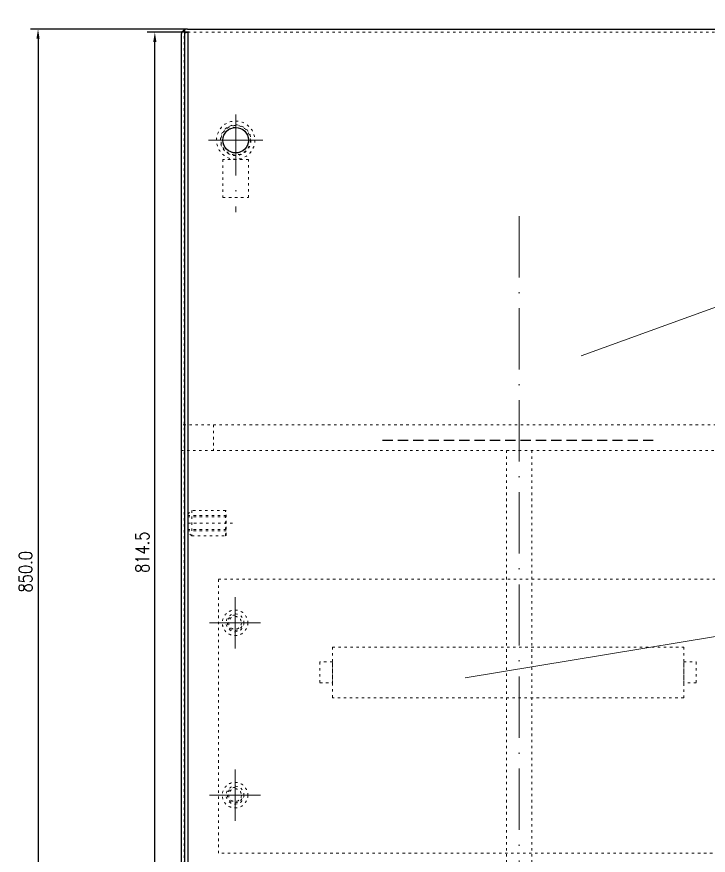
# Model space of a CAD drawing. Header units: millimetres. Extents: x 13152 to 35294, y -6229 to 14001.
# Drawn here: x 30114 to 30655, y 11748 to 12405 of the extents above; entities that cross this region are included whole.
import ezdxf

# ---------------------------------------------------------------- set-up
doc = ezdxf.new("R2010")
doc.units = ezdxf.units.MM
doc.header["$LTSCALE"] = 4
for name, pattern in [('ACAD_ISO03W100', [1.18, 0.47, -0.71]), ('ACAD_ISO10W100', [18, 12, -3, 0, -3]), ('ACISOWELD', [3, 2, -1])]:
    doc.linetypes.add(name, pattern=pattern)
doc.layers.add('标注、文本', color=3, linetype='Continuous', lineweight=25)
doc.layers.add('铁心', color=3, linetype='Continuous', lineweight=0)
doc.styles.add('TH_GBDIM', font='romans.shx', dxfattribs={"width": 0.8, "bigfont": 'gbcbig.shx'})
doc.dimstyles.new('TH_GBDIM1', dxfattribs={"dimscale": 3, "dimtxt": 3.5, "dimasz": 2.5, "dimexe": 2, "dimexo": 0, "dimgap": 1.5, "dimtad": 1, "dimdec": 1, "dimzin": 0, "dimdsep": 46, "dimtxsty": 'TH_GBDIM', "dimcen": 2.5, "dimclrd": 3, "dimclre": 256, "dimclrt": 2, "dimadec": 0, "dimazin": 0, "dimtfac": 0.714286, "dimtdec": 1, "dimtmove": 0, "dimatfit": 3, "dimfxl": 1, "dimtzin": 0, "dimlwd": -1, "dimlwe": -1, "dimarcsym": 0})

# ---------------------------------------------------------------- blocks, each defined once
blk = doc.blocks.new('*D256')
at = {"layer": 'Defpoints', "color": 0}
for p in [(30247.3, 12394.92), (30130.23, 11544.92), (30247.3, 11544.92)]:
    blk.add_point(p, dxfattribs=at)
at = {"layer": '标注、文本'}
for p, q in [((30247.3, 12394.92), (30124.23, 12394.92)), ((30247.3, 11544.92), (30124.23, 11544.92))]:
    blk.add_line(p, q, dxfattribs=at)
at = {"layer": '标注、文本', "color": 3}
blk.add_line((30130.23, 12387.42), (30130.23, 11552.42), dxfattribs=at)
for points in [[(30128.98, 12387.42), (30131.48, 12387.42), (30130.23, 12394.92)], [(30128.98, 11552.42), (30131.48, 11552.42), (30130.23, 11544.92)]]:
    blk.add_solid(points, dxfattribs=at)
at = {"layer": '标注、文本', "color": 2, "insert": (30120.48, 11969.92), "char_height": 10.5, "attachment_point": 5, "rotation": 90, "style": 'TH_GBDIM'}
blk.add_mtext('850.0', dxfattribs=at)
blk = doc.blocks.new('*D283')
at = {"layer": 'Defpoints', "color": 0}
for p in [(30221.69, 12392.42), (30248.55, 12392.42), (30248.55, 11577.92)]:
    blk.add_point(p, dxfattribs=at)
at = {"layer": '标注、文本', "linetype": 'ByBlock'}
for p, q in [((30248.55, 12392.42), (30215.69, 12392.42)), ((30248.55, 11577.92), (30215.69, 11577.92))]:
    blk.add_line(p, q, dxfattribs=at)
at = {"layer": '标注、文本', "color": 3, "linetype": 'ByBlock'}
blk.add_line((30221.69, 11585.42), (30221.69, 12384.92), dxfattribs=at)
at = {"layer": '标注、文本', "color": 3}
for points in [[(30220.44, 12384.92), (30222.94, 12384.92), (30221.69, 12392.42)], [(30220.44, 11585.42), (30222.94, 11585.42), (30221.69, 11577.92)]]:
    blk.add_solid(points, dxfattribs=at)
at = {"layer": '标注、文本', "color": 2, "insert": (30211.94, 11985.17), "char_height": 10.5, "attachment_point": 5, "rotation": 90, "style": 'TH_GBDIM'}
blk.add_mtext('814.5', dxfattribs=at)

msp = doc.modelspace()

# ---------------------------------------------------------------- linework, layer by layer
at = {"layer": '标注、文本', "color": 2, "linetype": 'ACAD_ISO03W100', "lineweight": 18}
for p, q in [((30244.8, 12394.25), (30244.8, 11549.92)), ((30247.55, 12392.42), (30752.3, 12392.42)), ((30275.01, 12292.92), (30275.01, 12262.92)), ((30295.01, 12292.92), (30275.01, 12292.92)), ((30295.01, 12262.92), (30295.01, 12292.92)), ((30275.01, 12262.92), (30295.01, 12262.92)), ((30732.05, 12084.94), (30242.3, 12084.94)), ((30267.55, 12084.94), (30267.55, 12064.94)), ((30242.3, 12064.94), (30732.05, 12064.94)), ((30497.05, 12064.94), (30497.05, 11684.94)), ((30517.05, 12064.94), (30517.05, 11684.94)), ((30247.55, 12014.92), (30250.55, 12017.92)), ((30247.55, 12014.92), (30247.55, 12000.92)), ((30277.55, 12013.92), (30247.55, 12013.92)), ((30277.55, 12012.92), (30247.55, 12012.92)), ((30277.05, 12017.92), (30250.55, 12017.92)), ((30250.55, 12017.92), (30250.55, 11997.92)), ((30277.55, 12017.42), (30277.05, 12017.92)), ((30277.05, 11997.92), (30277.05, 12017.92)), ((30277.55, 11998.42), (30277.55, 12017.42)), ((30282.55, 12007.92), (30247.55, 12007.92)), ((30277.55, 12002.92), (30247.55, 12002.92)), ((30277.55, 12001.92), (30247.55, 12001.92)), ((30250.55, 11997.92), (30247.55, 12000.92)), ((30250.55, 11997.92), (30277.05, 11997.92)), ((30277.05, 11997.92), (30277.55, 11998.42))]:
    msp.add_line(p, q, dxfattribs=at)
at = {"layer": '标注、文本'}
for p, q in [((30245.05, 12394.39), (30245.05, 11578.92)), ((30247.3, 12394.92), (30751.8, 12394.92)), ((30242.3, 12389.92), (30242.3, 11549.92)), ((30247.3, 12392.42), (30247.55, 12392.42)), ((30247.55, 12392.42), (30247.55, 11578.92))]:
    msp.add_line(p, q, dxfattribs=at)
at = {"layer": '标注、文本', "color": 1, "linetype": 'ACAD_ISO10W100', "lineweight": 18}
for p, q in [((30285.01, 12328.18), (30285.01, 12251.65)), ((30285.01, 12292.05), (30285.01, 12323.8)), ((30263.79, 12307.92), (30306.23, 12307.92)), ((30268.72, 12307.92), (30301.3, 12307.92)), ((30507.05, 12248.44), (30507.05, 11544.92)), ((30284.52, 11909.92), (30284.52, 11949.92)), ((30264.52, 11929.92), (30304.52, 11929.92)), ((30284.52, 11774.92), (30284.52, 11814.92)), ((30264.52, 11794.92), (30304.52, 11794.92))]:
    msp.add_line(p, q, dxfattribs=at)
at = {"layer": '标注、文本', "color": 6, "linetype": 'ACISOWELD'}
msp.add_line((30400.05, 12072.92), (30614.05, 12072.92), dxfattribs=at)
at = {"layer": '标注、文本', "color": 2, "linetype": 'ACAD_ISO03W100', "lineweight": 18}
for points in [[(30271.53, 11963.97), (30729.13, 11963.97), (30729.13, 11749.55), (30271.53, 11749.55)], [(30360.76, 11910.84), (30635.86, 11910.84), (30635.86, 11871.28), (30360.76, 11871.28)], [(30360.76, 11899.22), (30351, 11899.22), (30351, 11882.9), (30360.76, 11882.9)], [(30635.86, 11899.22), (30645.63, 11899.22), (30645.63, 11882.9), (30635.86, 11882.9)]]:
    msp.add_lwpolyline(points, close=True, dxfattribs=at)
for centre, radius in [((30285.01, 12307.92), 15), ((30285.01, 12307.92), 12), ((30285.01, 12307.92), 11.5), ((30284.52, 11929.92), 10), ((30284.52, 11929.92), 7), ((30284.52, 11929.92), 5), ((30284.52, 11794.92), 10), ((30284.52, 11794.92), 7), ((30284.52, 11794.92), 5)]:
    msp.add_circle(centre, radius, dxfattribs=at)
at = {"layer": '标注、文本'}
msp.add_circle((30285.01, 12307.92), 10, dxfattribs=at)
msp.add_arc((30247.3, 12389.92), 5, 90, 180.03567, dxfattribs=at)
at = {"layer": '标注、文本', "color": 2, "linetype": 'ACAD_ISO03W100', "lineweight": 18}
for centre, radius, end in [((30247.3, 12389.92), 2.5, 180.03567), ((30285.01, 12307.92), 10, 0), ((30284.52, 11929.92), 6, 0), ((30284.52, 11794.92), 6, 0)]:
    msp.add_arc(centre, radius, 90, end, dxfattribs=at)
at = {"layer": '铁心', "lineweight": 13}
for points in [[(30555.53, 12138.97), (31501.75, 12482.18), (31501.75, 12482.18)], [(30464.83, 11886.87), (31500.32, 12057.78), (31500.32, 12057.78)]]:
    msp.add_lwpolyline(points, dxfattribs=at)

# ---------------------------------------------------------------- dimensions: what is measured, and where the dimension line sits
at = {"layer": '标注、文本'}
dim = msp.add_linear_dim(base=(30130.23, 11544.92), p1=(30247.3, 12394.92), p2=(30247.3, 11544.92), angle=90, dimstyle='TH_GBDIM1', dxfattribs=at)
dim.commit()
dim.dimension.update_dxf_attribs({"geometry": '*D256', "text_midpoint": (30120.48, 11969.92)})
dim = msp.add_linear_dim(base=(30221.69, 12392.42), p1=(30248.55, 11577.92), p2=(30248.55, 12392.42), angle=90, dimstyle='TH_GBDIM1', override={"dimfxl": 1.5, "dimarcsym": 1}, dxfattribs=at)
dim.commit()
dim.dimension.update_dxf_attribs({"geometry": '*D283', "text_midpoint": (30211.94, 11985.17)})

doc.saveas('drawing.dxf')
